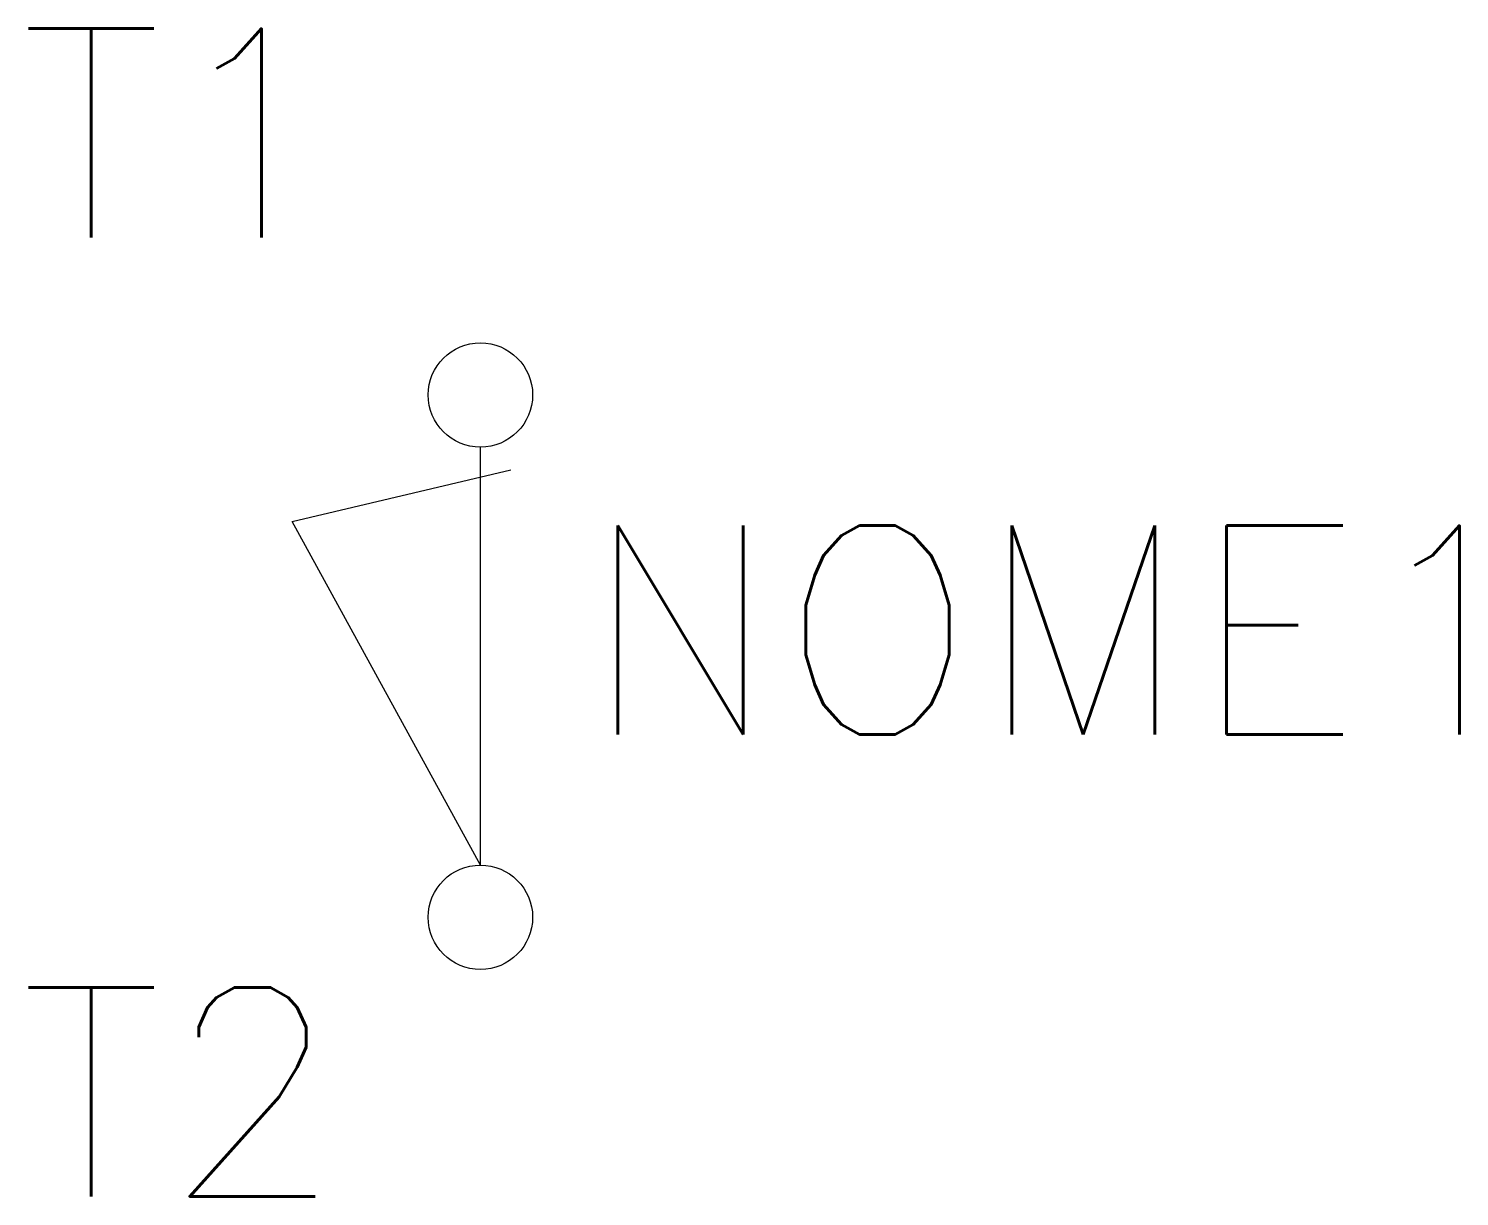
# Model space of a CAD drawing. Header units: millimetres. Extents: x -4.3 to 9.4, y -8.2 to 3.
import ezdxf
from ezdxf.enums import TextEntityAlignment as Align

# ---------------------------------------------------------------- set-up
doc = ezdxf.new("R2010")
doc.units = ezdxf.units.MM
doc.header["$LTSCALE"] = 10
doc.styles.add('ROMANS', font='romans.shx')

msp = doc.modelspace()

# ---------------------------------------------------------------- linework, layer by layer
at = {"color": 7, "linetype": 'Continuous'}
for points in [[(0, -5), (0, -1)], [(-1.801, -1.711), (0.29, -1.215)]]:
    msp.add_lwpolyline(points, dxfattribs=at)
at = {"color": 7}
msp.add_lwpolyline([(0, -5), (-1.801, -1.711)], dxfattribs=at)
for centre in [(0, -0.5), (0, -5.5)]:
    msp.add_circle(centre, 0.5, dxfattribs=at)

# ---------------------------------------------------------------- texts
at = {"color": 7, "lineweight": -3, "style": 'ROMANS'}
for tag, p in [('T1', (-1.325, 2.007)), ('T2', (-1.325, -7.172))]:
    msp.add_attdef(tag, text='', height=2, dxfattribs=at).set_placement(p, align=Align.MIDDLE_RIGHT)
msp.add_attdef('NOME1', text='', height=2, dxfattribs=at).set_placement((0.972, -2.75), align=Align.MIDDLE_LEFT)

doc.saveas('drawing.dxf')
